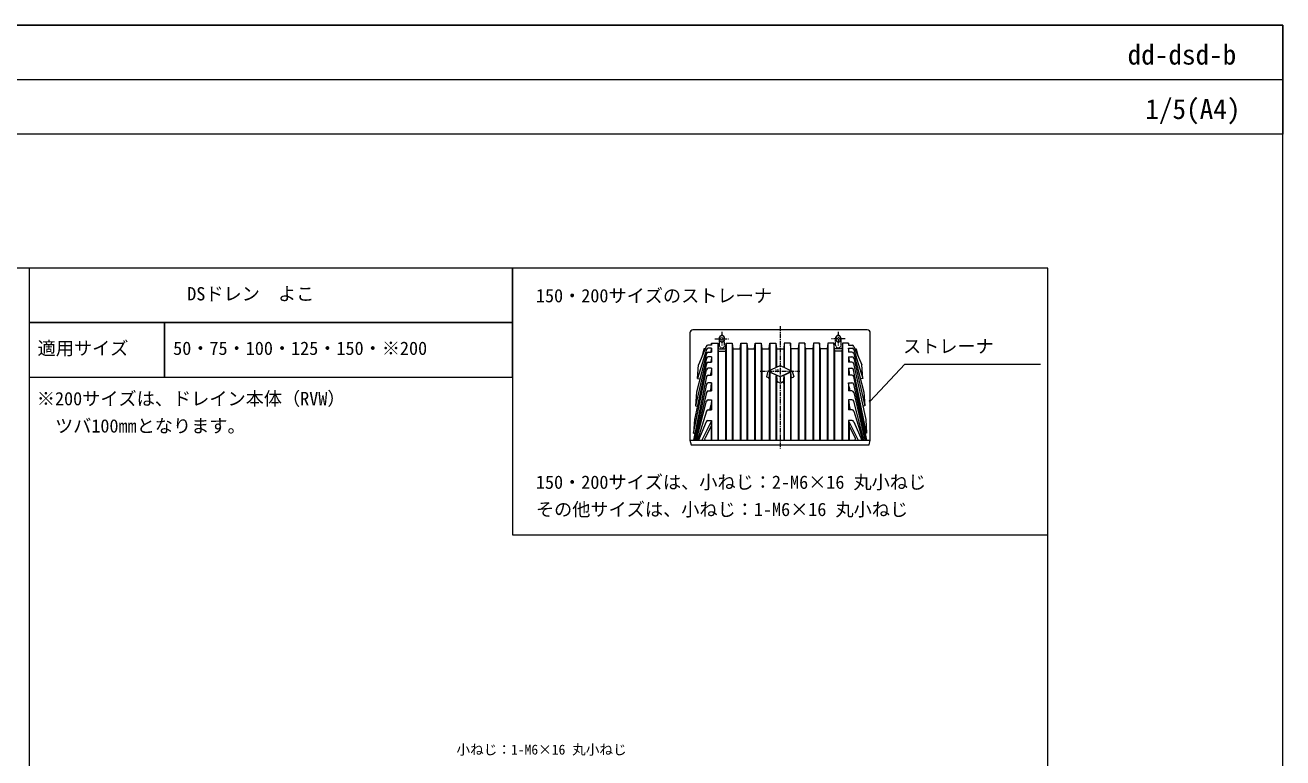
# Model space of a CAD drawing. Units: millimetres, scale not verified. Extents: x -690 to 690, y -478 to 477.
# Drawn here: x -3 to 690, y 74 to 477 of the extents above; entities that cross this region are included whole.
import ezdxf
from ezdxf.enums import TextEntityAlignment as Align

# ---------------------------------------------------------------- set-up
doc = ezdxf.new("R2010")
doc.units = ezdxf.units.MM
doc.header["$LTSCALE"] = 2
doc.linetypes.add('USER1', pattern=[2, 1.25, -0.25, 0.25, -0.25])
doc.linetypes.add('USER2', pattern=[0.375, 0.25, -0.125])
for name, color, linetype, lineweight in [('0-0_0', 7, 'Continuous', 15), ('0-2_L-1', 7, 'Continuous', 18), ('0-3_L-5', 2, 'USER1', 18), ('0-6_WAKU', 7, 'Continuous', 18), ('0-7_MOJI', 7, 'Continuous', 18)]:
    doc.layers.add(name, color=color, linetype=linetype, lineweight=lineweight)
doc.styles.add('ＭＳ ゴシック', font='')
doc.styles.get('ＭＳ ゴシック').set_extended_font_data('MS Gothic')

msp = doc.modelspace()

# ---------------------------------------------------------------- linework, layer by layer
at = {"layer": '0-0_0', "lineweight": 18}
for p, q in [((-690.357, 447.449), (689.643, 447.449)), ((-0.357, 343.699), (-0.357, -403.801))]:
    msp.add_line(p, q, dxfattribs=at)
at = {"layer": '0-0_0'}
msp.add_line((462.186, 270.018), (462.951, 270.842), dxfattribs=at)
at = {"layer": '0-0_0', "lineweight": 18}
msp.add_lwpolyline([(-560.982, -403.801), (560.268, -403.801), (560.268, 343.699), (-560.982, 343.699)], close=True, dxfattribs=at)
at = {"layer": '0-0_0'}
msp.add_arc((462.569, 270.43), 0.562, 47.14542, 227.14542, dxfattribs=at)
at = {"layer": '0-2_L-1'}
for p, q in [((460.902, 309.639), (364.902, 309.639)), ((379.735, 305.472), (379.735, 304.139)), ((382.069, 304.139), (382.069, 305.472)), ((443.735, 304.139), (443.735, 305.472)), ((446.069, 305.472), (446.069, 304.139)), ((372.308, 300.607), (367.926, 290.456)), ((375.235, 301.21), (373.226, 301.21)), ((375.235, 299.621), (373.306, 299.621)), ((374.953, 297.499), (375.235, 299.621)), ((375.114, 301.21), (375.235, 302.306)), ((375.235, 302.306), (375.235, 301.21)), ((375.235, 302.306), (378.569, 302.306)), ((375.235, 299.621), (375.235, 297.499)), ((378.569, 302.306), (378.569, 248.972)), ((378.569, 302.306), (378.902, 299.306)), ((378.735, 299.306), (383.069, 299.306)), ((378.735, 299.306), (378.902, 297.972)), ((378.902, 297.972), (378.902, 248.972)), ((378.902, 297.972), (382.902, 297.972)), ((382.902, 299.306), (383.235, 302.306)), ((383.069, 299.306), (382.902, 297.972)), ((382.902, 297.972), (382.902, 248.972)), ((383.235, 302.306), (383.235, 248.972)), ((383.235, 302.306), (386.569, 302.306)), ((386.569, 302.306), (386.569, 248.972)), ((386.569, 302.306), (386.902, 299.306)), ((386.902, 299.306), (386.902, 248.972)), ((386.902, 299.306), (390.902, 299.306)), ((390.902, 299.306), (391.235, 302.306)), ((390.902, 299.306), (390.902, 248.972)), ((391.235, 302.306), (391.235, 248.972)), ((391.235, 302.306), (394.569, 302.306)), ((394.569, 302.306), (394.569, 248.972)), ((394.569, 302.306), (394.902, 299.306)), ((394.902, 299.306), (394.902, 248.972)), ((394.902, 299.306), (398.902, 299.306)), ((398.902, 299.306), (399.235, 302.306)), ((398.902, 299.306), (398.902, 248.972)), ((399.235, 302.306), (399.235, 248.972)), ((399.235, 302.306), (402.569, 302.306)), ((402.569, 302.306), (402.569, 248.972)), ((402.569, 302.306), (402.902, 299.306)), ((402.902, 299.306), (402.902, 248.972)), ((402.902, 299.306), (406.902, 299.306)), ((406.902, 299.306), (407.235, 302.306)), ((406.902, 299.306), (406.902, 287.335)), ((407.235, 302.306), (407.235, 287.483)), ((407.235, 302.306), (410.569, 302.306)), ((410.569, 302.306), (410.569, 288.965)), ((410.569, 302.306), (410.902, 299.306)), ((410.902, 299.306), (410.902, 289.114)), ((410.902, 299.306), (414.902, 299.306)), ((415.235, 302.306), (414.902, 299.306)), ((414.902, 299.306), (414.902, 289.114)), ((415.235, 302.306), (415.235, 288.965)), ((418.569, 302.306), (415.235, 302.306)), ((418.569, 302.306), (418.569, 287.483)), ((418.902, 299.306), (418.569, 302.306)), ((418.902, 299.306), (418.902, 287.335)), ((422.902, 299.306), (418.902, 299.306)), ((423.235, 302.306), (422.902, 299.306)), ((422.902, 299.306), (422.902, 248.972)), ((423.235, 302.306), (423.235, 248.972)), ((426.569, 302.306), (423.235, 302.306)), ((426.569, 302.306), (426.569, 248.972)), ((426.902, 299.306), (426.569, 302.306)), ((426.902, 299.306), (426.902, 248.972)), ((430.902, 299.306), (426.902, 299.306)), ((431.235, 302.306), (430.902, 299.306)), ((430.902, 299.306), (430.902, 248.972)), ((431.235, 302.306), (431.235, 248.972)), ((434.569, 302.306), (431.235, 302.306)), ((434.569, 302.306), (434.569, 248.972)), ((434.902, 299.306), (434.569, 302.306)), ((434.902, 299.306), (434.902, 248.972)), ((438.902, 299.306), (434.902, 299.306)), ((439.235, 302.306), (438.902, 299.306)), ((438.902, 299.306), (438.902, 248.972)), ((439.235, 302.306), (439.235, 248.972)), ((442.569, 302.306), (439.235, 302.306)), ((442.569, 302.306), (442.569, 248.972)), ((442.902, 299.306), (442.569, 302.306)), ((447.069, 299.306), (442.735, 299.306)), ((442.735, 299.306), (442.902, 297.972)), ((442.902, 297.972), (442.902, 248.972)), ((446.902, 297.972), (442.902, 297.972)), ((447.235, 302.306), (446.902, 299.306)), ((447.069, 299.306), (446.902, 297.972)), ((446.902, 297.972), (446.902, 248.972)), ((447.235, 302.306), (447.235, 248.972)), ((450.569, 302.306), (447.235, 302.306)), ((450.569, 302.306), (450.569, 301.21)), ((450.69, 301.21), (450.569, 302.306)), ((450.569, 301.21), (452.578, 301.21)), ((450.569, 299.621), (450.569, 297.499)), ((450.569, 299.621), (452.498, 299.621)), ((450.851, 297.499), (450.569, 299.621)), ((453.496, 300.607), (457.878, 290.456)), ((372.399, 291.125), (365.788, 260.286)), ((372.39, 294.14), (366.323, 267.829)), ((372.375, 296.749), (366.857, 275.371)), ((373.343, 297.499), (375.235, 297.499)), ((375.235, 294.915), (373.364, 294.915)), ((373.377, 291.915), (375.235, 291.915)), ((374.761, 291.915), (374.902, 292.548)), ((375.235, 294.915), (374.902, 292.548)), ((374.902, 292.548), (374.902, 291.915)), ((375.235, 294.915), (375.235, 291.915)), ((452.461, 297.499), (450.569, 297.499)), ((450.569, 294.915), (450.569, 291.915)), ((450.569, 294.915), (452.44, 294.915)), ((450.569, 294.915), (450.902, 292.548)), ((452.427, 291.915), (450.569, 291.915)), ((450.902, 292.548), (450.902, 291.915)), ((451.043, 291.915), (450.902, 292.548)), ((453.405, 291.125), (460.016, 260.286)), ((453.414, 294.14), (459.481, 267.829)), ((453.429, 296.749), (458.947, 275.371)), ((365.254, 252.744), (372.405, 287.723)), ((372.405, 283.952), (365.254, 248.972)), ((375.235, 288.523), (373.385, 288.523)), ((373.385, 284.752), (375.235, 284.752)), ((374.622, 284.752), (374.902, 286.175)), ((375.235, 288.523), (374.902, 286.175)), ((374.902, 286.175), (374.902, 284.752)), ((375.235, 288.523), (375.235, 284.752)), ((406.235, 287.038), (405.402, 283.875)), ((406.521, 283.344), (405.402, 283.875)), ((407.132, 286.314), (406.799, 283.098)), ((411.521, 284.346), (406.854, 286.56)), ((407.235, 285.958), (407.235, 248.972)), ((410.879, 284.307), (411.212, 280.774)), ((414.283, 284.346), (418.95, 286.56)), ((414.925, 284.307), (414.592, 280.774)), ((418.569, 285.958), (418.569, 248.972)), ((418.672, 286.314), (419.005, 283.098)), ((419.283, 283.344), (420.402, 283.875)), ((419.569, 287.038), (420.402, 283.875)), ((450.569, 288.523), (450.569, 284.752)), ((450.569, 288.523), (450.902, 286.175)), ((450.569, 288.523), (452.419, 288.523)), ((452.419, 284.752), (450.569, 284.752)), ((450.902, 286.175), (450.902, 284.752)), ((451.182, 284.752), (450.902, 286.175)), ((460.55, 252.744), (453.399, 287.723)), ((453.399, 283.952), (460.55, 248.972)), ((372.399, 279.811), (365.788, 248.972)), ((367.392, 282.913), (368.749, 282.699)), ((375.235, 280.601), (373.377, 280.601)), ((374.902, 278.18), (374.462, 276.059)), ((374.902, 278.18), (375.235, 280.601)), ((374.902, 278.18), (374.902, 276.059)), ((375.235, 280.601), (375.235, 276.059)), ((406.902, 282.741), (406.902, 248.972)), ((410.569, 283.743), (410.569, 248.972)), ((410.902, 280.21), (410.902, 248.972)), ((412.902, 280.316), (411.854, 280.813)), ((412.902, 280.316), (413.95, 280.813)), ((414.902, 280.21), (414.902, 248.972)), ((415.235, 283.743), (415.235, 248.972)), ((418.902, 282.741), (418.902, 248.972)), ((450.569, 280.601), (450.569, 276.059)), ((450.902, 278.18), (450.569, 280.601)), ((450.569, 280.601), (452.427, 280.601)), ((450.902, 278.18), (450.902, 276.059)), ((450.902, 278.18), (451.342, 276.059)), ((453.405, 279.811), (460.016, 248.972)), ((458.412, 282.913), (457.055, 282.699)), ((372.39, 275.284), (366.323, 248.972)), ((366.857, 248.972), (372.375, 270.35)), ((373.364, 276.059), (375.235, 276.059)), ((375.235, 271.1), (375.235, 265.68)), ((452.44, 276.059), (450.569, 276.059)), ((450.569, 271.1), (450.569, 265.68)), ((453.414, 275.284), (459.481, 248.972)), ((458.947, 248.972), (453.429, 270.35)), ((372.351, 264.976), (367.392, 248.972)), ((373.306, 265.68), (375.235, 265.68)), ((374.182, 265.68), (374.902, 268.495)), ((374.902, 268.495), (374.902, 265.68)), ((452.498, 265.68), (450.569, 265.68)), ((450.902, 268.495), (450.902, 265.68)), ((451.622, 265.68), (450.902, 268.495)), ((453.453, 264.976), (458.412, 248.972)), ((365.788, 260.286), (365.254, 252.744)), ((372.308, 259.123), (367.926, 248.972)), ((375.221, 259.595), (369.855, 248.972)), ((374.902, 256.747), (371.463, 249.94)), ((373.226, 259.727), (375.235, 259.727)), ((375.235, 259.727), (374.902, 256.747)), ((374.902, 256.747), (374.902, 248.972)), ((375.235, 259.727), (375.235, 248.972)), ((450.569, 259.727), (450.569, 248.972)), ((450.583, 259.595), (455.949, 248.972)), ((450.902, 256.747), (450.902, 248.972)), ((450.902, 256.747), (454.341, 249.94)), ((453.496, 259.123), (457.878, 248.972)), ((460.016, 260.286), (460.55, 252.744)), ((365.254, 252.744), (366.001, 252.626)), ((460.55, 252.744), (459.803, 252.626))]:
    msp.add_line(p, q, dxfattribs=at)
at = {"layer": '0-2_L-1', "linetype": 'USER2'}
for p, q in [((379.402, 305.139), (379.402, 301.306)), ((382.402, 301.306), (382.402, 305.139)), ((443.402, 301.306), (443.402, 305.139)), ((446.402, 305.139), (446.402, 301.306))]:
    msp.add_line(p, q, dxfattribs=at)
at = {"layer": '0-2_L-1'}
for points in [[(363.235, 248.972), (462.569, 248.972), (462.569, 307.972)], [(363.235, 307.972), (363.235, 248.972), (363.902, 246.306), (461.902, 246.306), (462.569, 248.972)], [(372.351, 298.917), (367.392, 282.913), (367.926, 290.456)], [(371.747, 299.306), (370.975, 299.306), (369.855, 294.923)], [(453.453, 298.917), (458.412, 282.913), (457.878, 290.456)], [(454.057, 299.306), (454.829, 299.306), (455.949, 294.923)], [(366.857, 275.371), (366.323, 267.829), (367.37, 267.663)], [(373.343, 271.1), (375.235, 271.1), (374.902, 268.495)], [(452.461, 271.1), (450.569, 271.1), (450.902, 268.495)], [(458.947, 275.371), (459.481, 267.829), (458.434, 267.663)], [(452.578, 259.727), (450.569, 259.727), (450.902, 256.747)]]:
    msp.add_lwpolyline(points, dxfattribs=at)
msp.add_lwpolyline([(406.235, 287.038), (412.902, 290.003), (419.569, 287.038), (412.902, 283.875)], close=True, dxfattribs=at)
for centre, radius, start, end in [((364.902, 307.972), 1.667, 90, 180), ((380.902, 305.472), 1.167, 90, 180), ((380.902, 305.472), 1.167, 360, 90), ((444.902, 305.472), 1.167, 90, 180), ((444.902, 305.472), 1.167, 0, 90), ((460.902, 307.972), 1.667, 0, 90), ((373.226, 300.21), 1, 90, 156.65184), ((373.306, 298.621), 1, 90, 162.7847), ((380.902, 304.139), 1.167, 180, 270), ((380.902, 304.139), 1.167, 270, 0), ((444.902, 304.139), 1.167, 180, 270), ((444.902, 304.139), 1.167, 270, 0), ((452.498, 298.621), 1, 17.2153, 90), ((452.578, 300.21), 1, 23.34816, 90), ((373.343, 296.499), 1, 90, 165.52743), ((373.364, 293.915), 1, 90, 167.01527), ((373.377, 290.915), 1, 90, 167.90039), ((452.427, 290.915), 1, 12.09961, 90), ((452.44, 293.915), 1, 12.98473, 90), ((452.461, 296.499), 1, 14.47257, 90), ((373.385, 287.523), 1, 90, 168.44539), ((373.385, 283.752), 1, 90, 168.44539), ((406.569, 285.958), 0.667, 0, 64.614), ((411.235, 283.743), 0.667, 64.614, 180), ((414.569, 283.743), 0.667, 0, 115.386), ((419.235, 285.958), 0.667, 115.386, 180), ((452.419, 287.523), 1, 11.55461, 90), ((452.419, 283.752), 1, 11.55461, 90), ((373.377, 279.601), 1, 90, 167.90039), ((406.235, 282.741), 0.667, 0, 64.614), ((411.569, 280.21), 0.667, 64.614, 180), ((414.235, 280.21), 0.667, 0, 115.386), ((419.569, 282.741), 0.667, 115.386, 180), ((452.427, 279.601), 1, 12.09961, 90), ((373.343, 270.1), 1, 90, 165.52743), ((373.364, 275.059), 1, 90, 167.01527), ((452.44, 275.059), 1, 12.98473, 90), ((452.461, 270.1), 1, 14.47257, 90), ((373.306, 264.68), 1, 90, 162.7847), ((452.498, 264.68), 1, 17.2153, 90), ((373.226, 258.727), 1, 90, 156.65184), ((452.578, 258.727), 1, 23.34816, 90), ((372.059, 249.639), 0.667, 153.19982, 270), ((453.745, 249.639), 0.667, 270, 26.80018)]:
    msp.add_arc(centre, radius, start, end, dxfattribs=at)
at = {"layer": '0-2_L-1', "linetype": 'USER2'}
for centre, start, end in [((380.902, 305.139), 90, 180), ((380.902, 305.139), 0, 90), ((444.902, 305.139), 90, 180), ((444.902, 305.139), 0, 90), ((380.902, 301.306), 180, 270), ((380.902, 301.306), 270, 0), ((444.902, 301.306), 180, 270), ((444.902, 301.306), 270, 0)]:
    msp.add_arc(centre, 1.5, start, end, dxfattribs=at)
at = {"layer": '0-3_L-5'}
for p, q in [((412.902, 311.639), (412.902, 244.306)), ((377.066, 304.806), (384.738, 304.806)), ((380.902, 308.642), (380.902, 300.969)), ((448.738, 304.806), (441.066, 304.806)), ((444.902, 308.642), (444.902, 300.969)), ((401.969, 287.038), (423.835, 287.038))]:
    msp.add_line(p, q, dxfattribs=at)
at = {"layer": '0-6_WAKU'}
for points in [[(-690.357, -477.551), (689.643, -477.551), (689.643, 477.449), (-690.357, 477.449)], [(689.643, 417.449), (-690.357, 417.449), (-690.357, 477.449), (689.643, 477.449)]]:
    msp.add_lwpolyline(points, close=True, dxfattribs=at)
at = {"layer": '0-7_MOJI'}
for points in [[(-0.357, 313.699), (265.536, 313.699), (265.536, 343.699), (-0.357, 343.699)], [(265.536, 196.796), (560.268, 196.796), (560.268, 343.699), (265.536, 343.699)], [(-0.357, 283.699), (74.079, 283.699), (74.079, 313.699), (-0.357, 313.699)], [(74.079, 283.699), (265.536, 283.699), (265.536, 313.699), (74.079, 313.699)]]:
    msp.add_lwpolyline(points, close=True, dxfattribs=at)
msp.add_lwpolyline([(462.569, 270.43), (481.498, 290.833), (556.239, 290.833)], dxfattribs=at)

# ---------------------------------------------------------------- texts
at = {"layer": '0-2_L-1', "style": 'ＭＳ ゴシック', "width": 0.9}
msp.add_text('DKC', height=1.711, dxfattribs=at).set_placement((410.052, 285.872), align=Align.BOTTOM_LEFT)
at = {"layer": '0-6_WAKU', "style": 'ＭＳ ゴシック'}
for s, p in [('dd-dsd-b', (604.173, 452.449)), ('1/5(A4)', (613.92, 422.449))]:
    msp.add_text(s, height=11, dxfattribs=at).set_placement(p, align=Align.BOTTOM_LEFT)
at = {"layer": '0-7_MOJI', "style": 'ＭＳ ゴシック'}
for s, height, p in [('DSドレン\u3000よこ', 7.331, (86.596, 323.699)), ('150・200サイズのストレーナ', 7.331, (278.511, 322.646)), ('ストレーナ', 7.331, (480.557, 294.797)), ('適用サイズ', 7.331, (4.238, 293.699)), ('50・75・100・125・150・※200', 7.331, (78.846, 293.699)), ('※200サイズは、ドレイン本体（RVW）', 7.331, (3.799, 265.959)), ('\u3000ツバ100mmとなります。', 7.331, (3.799, 250.959)), ('150・200サイズは、小ねじ：2-M6×16 丸小ねじ', 7.331, (278.511, 219.97)), ('その他サイズは、小ねじ：1-M6×16 丸小ねじ', 7.331, (278.511, 204.97)), ('小ねじ：1-M6×16 丸小ねじ ', 5.499, (234.78, 74.225))]:
    msp.add_text(s, height=height, dxfattribs=at).set_placement(p, align=Align.BOTTOM_LEFT)

doc.saveas('drawing.dxf')
